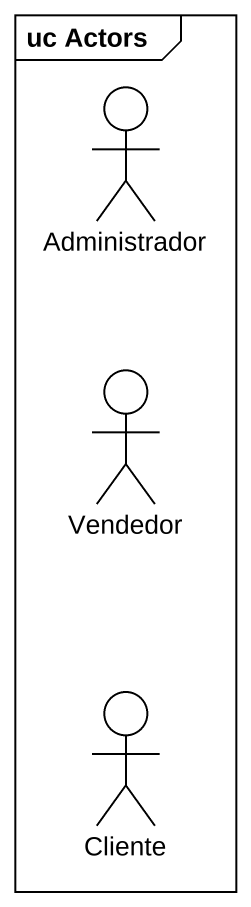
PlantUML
@startuml
mainframe uc Actors
actor Administrador
actor Vendedor
actor Cliente
@enduml
